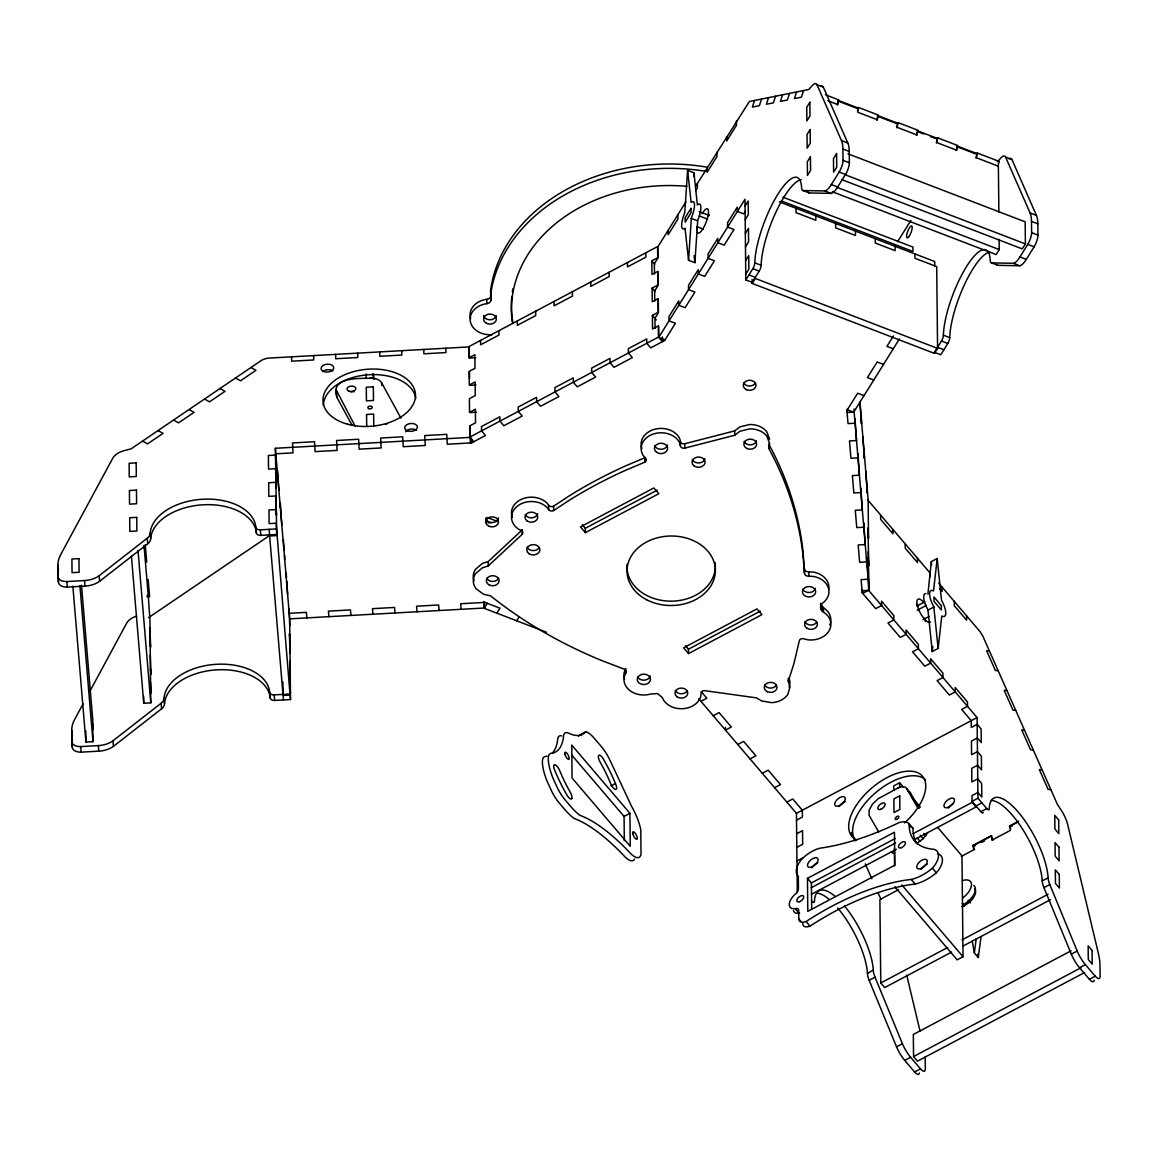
<?xml version="1.0" encoding="UTF-8"?>
<svg xmlns="http://www.w3.org/2000/svg" width="1158" height="1158" viewBox="0 0 1158 1158"><rect width="100%" height="100%" fill="white"/><g stroke="black" fill="none" stroke-linecap="round" stroke-linejoin="round"><path stroke-width="1.5" d="M475.692 357.735L469.352 358.083L469.236 346.908L267.368 358.184L262.403 359.747L131.115 448.841L124.065 450.679A18.065 11.131 -4.8 0 0 112.833 458.09L60.737 554.566A51.459 31.7 -4.8 0 0 57.9 565.263L58.436 582.141A8.83 5.443 -4.8 0 0 67.309 587.092L84.997 586.107A19.874 12.246 -4.8 0 0 99.617 581.302L147.746 543.753A12.362 7.614 -4.8 0 0 150.67 538.832L150.222 532.709A53.036 32.67 -4.8 0 1 202.693 499.243A53.036 32.67 -4.8 0 1 255.817 526.803L256.381 532.897A4.415 2.721 -4.8 0 0 260.811 535.387L276.675 534.489L275.372 448.276L470.177 437.391L470.061 426.216M150.67 538.832L150.685 538.253A53.036 32.67 -4.8 0 1 203.171 504.787A53.036 32.67 -4.8 0 1 256.28 532.362L256.381 532.897M83.115 703.803L74.575 719.61A51.459 31.7 -4.8 0 0 71.738 730.307L72.274 747.185A8.83 5.443 -4.8 0 0 81.147 752.15L98.821 751.151A19.874 12.246 -4.8 0 0 113.441 746.345L161.57 708.797A12.362 7.614 -4.8 0 0 164.508 703.876L164.06 697.753A53.036 32.67 -4.8 0 1 216.532 664.287A53.036 32.67 -4.8 0 1 269.655 691.862L270.205 697.956A4.415 2.721 -4.8 0 0 274.649 700.431L290.513 699.548L289.674 618.864L275.372 448.276M164.508 703.876L164.523 703.297A53.036 32.67 -4.8 0 1 216.995 669.831A53.036 32.67 -4.8 0 1 270.118 697.406L270.205 697.956M801.162 179.678A53.036 14.707 -69 0 0 776.193 211.567A53.036 14.707 -69 0 0 761.153 264.646L761.124 265.254A4.415 1.23 -69 0 1 759.199 271.102L752.164 282.364L745.824 279.932L752.859 268.67A4.415 1.23 -69 0 0 754.784 262.823L754.813 262.2A53.036 14.707 -69 0 1 777.886 194.24A53.036 14.707 -69 0 1 801.582 187.321L801.597 187.871A12.362 3.431 -69 0 0 802.972 190.52L809.312 192.952L831.155 193.386A19.874 5.515 -69 0 0 837.683 186.988L845.514 174.453A8.83 2.446 -69 0 0 849.364 162.742L849.234 151.452A51.459 14.272 -69 0 0 847.815 143.013L823.324 87.139L816.983 84.708A18.065 5.008 -69 0 0 811.903 85.938L808.762 89.499L749.385 101.513L695.611 186.322M943.9 349.73L937.56 347.299L941.468 341.045A4.415 1.23 -69 0 0 943.379 335.198L943.423 334.575A53.036 14.707 -69 0 1 960.691 276.95A53.036 14.707 -69 0 1 986.399 250.099M936.779 348.544L934.434 352.307L940.774 354.739L947.809 343.477A4.415 1.23 -69 0 0 949.719 337.629L949.763 337.007A53.036 14.707 -69 0 1 964.788 283.942A53.036 14.707 -69 0 1 989.772 252.039M697.362 204.937L693.946 172.745L687.606 170.313L684.769 212.652A14.576 4.039 -69 0 0 681.642 225.68A14.576 4.039 -69 0 0 685.029 228.155L688.547 260.261L694.887 262.692L697.724 220.353A14.576 4.039 -69 0 0 697.999 204.459M688.547 260.261L691.384 217.921A14.576 4.039 -69 0 0 694.51 204.894A14.576 4.039 -69 0 0 691.123 202.418L687.606 170.313M693.729 176.248L693.946 172.745M927.891 594.184L931.322 561.616L937.198 558.503L941.512 600.235A14.576 4.936 62.1 0 1 945.768 612.9A14.576 4.936 62.1 0 1 941.801 616.013L938.139 648.437L932.262 651.563L927.934 609.832A14.576 4.936 62.1 0 1 925.807 593.504M937.198 558.503L933.536 590.927A14.576 4.936 62.1 0 0 929.556 594.04A14.576 4.936 62.1 0 0 933.811 606.72L938.139 648.437M932.262 651.563L932.798 646.41M981.043 936.634L978.278 957.536L974.341 952.933L976.194 938.993M352.162 425.391L336.964 397.527C329.234 375.438 361.803 378.898 373.252 378.116L373.209 373.542M625.783 668.586A3.966 3.127 -0.6 0 1 625.566 668.977L625.61 673.334L624.249 676.721A19.889 15.647 -0.6 0 0 650.637 694.033L657.614 693.584L662.318 697.608A19.874 15.647 -0.6 0 0 681.903 708.725A19.874 15.647 -0.6 0 0 700.706 696.667L701.169 693.28A3.098 2.446 -0.6 0 1 704.976 690.704L756.623 697.898L761.472 700.894L771.271 702.66A19.44 15.3 -0.6 0 0 787.773 694.51L790.06 686.795L788.28 681.222L793.968 663.447L799.338 640.678A3.098 2.432 -0.6 0 1 803.84 638.883L807.922 639.809A19.874 15.647 -0.6 0 0 829.186 630.632A19.874 15.647 -0.6 0 0 823.526 612.133L823.468 607.776L820.588 603.752M754.567 100.471L752.382 107.086L759.387 105.668L761.573 99.052M768.565 97.634L766.393 104.249L773.399 102.83L775.57 96.215M782.576 94.797L780.405 101.426L787.397 100.008L789.582 93.378M796.574 91.974L794.402 98.589L801.408 97.171L803.58 90.556M837.22 104.871L838.855 99.906L825.451 94.753M857.586 110.821L858.671 107.506L878.473 115.105L876.852 120.07M896.654 127.669L898.29 122.705L918.106 130.318L916.47 135.283M936.286 142.883L937.908 137.918L957.724 145.517L956.088 150.482M975.905 158.081L977.54 153.117L999.325 161.483L997.704 166.448M625.566 668.977L624.205 672.364A19.889 15.647 -0.6 0 0 624.582 679.138M823.526 612.133C819.575 610.121 819.763 604.143 823.729 602.261A19.889 15.647 -0.6 0 0 813.365 576.452L808.863 576.163A3.981 3.127 -0.6 0 1 804.448 573.181L802.914 554.291A446.235 351.163 -0.6 0 0 768.767 448.421L769.679 443.586L766.755 436.03A19.44 15.3 -0.6 0 0 749.617 428.894L739.991 431.225L734.722 435.249L684.769 448.117A3.445 2.707 -0.6 0 1 680.397 445.96L680.079 443.905A19.874 15.647 -0.6 0 0 652.938 434.163A19.874 15.647 -0.6 0 0 644.065 456.672L645.542 458.206A3.503 2.765 -0.6 0 1 644.803 462.187L627.1 469.612A446.235 351.163 -0.6 0 0 569.171 500.328L553.654 510.533A3.474 2.736 -0.6 0 1 548.646 509.621L547.444 507.899A19.874 15.647 -0.6 0 0 517.684 505.887A19.874 15.647 -0.6 0 0 518.885 529.38L521.187 530.48A3.387 2.663 -0.6 0 1 522.084 534.403L488.213 565.972L482.452 567.782L475.576 573.586A19.44 15.3 -0.6 0 0 476.213 588.872L483.552 594.257L490.587 595.82A446.235 351.163 -0.6 0 0 602.03 660.682L623.786 668.991A3.966 3.127 -0.6 0 1 625.61 673.334M789.105 687.259L790.017 682.438L789.177 678.501M89.948 691.152L126.671 623.149A18.065 11.131 -4.8 0 1 136.63 616.085M685.854 201.955L657.758 246.944L657.874 258.118L654.357 263.749L654.473 273.968M695.654 190.694L697.434 187.842L697.377 183.485M546.359 632.167L484.145 608.297L487.272 603.304M745.057 206.066L748.184 201.058L748.329 214.679L745.202 219.687M745.622 210.828L743.711 213.883L737.371 211.451L737.328 207.094L727.571 222.712L727.615 227.084L733.955 229.516L724.184 245.149L717.844 242.702L717.801 238.345L708.045 253.978L708.088 258.335L714.428 260.767L704.672 276.4L698.332 273.968L698.288 269.611L688.518 285.244L688.576 289.601L694.916 292.033L685.145 307.666L678.805 305.234L678.762 300.863L669.006 316.496L669.049 320.853L675.389 323.285L664.649 340.481L650.709 347.878L646.772 343.275L646.729 338.918L628.374 348.645L628.418 353.002L632.34 357.619L613.986 367.347L610.063 362.743L610.005 358.387L591.651 368.114L591.695 372.471L595.632 377.088L577.263 386.815L573.34 382.212L573.297 377.855L554.943 387.583L554.986 391.94L558.909 396.557L540.554 406.284L536.632 401.681L536.574 397.324L518.219 407.051L518.263 411.423L522.2 416.026L503.831 425.753L499.909 421.15L499.865 416.793L481.511 426.52L481.554 430.892L485.477 435.495L471.523 442.892L447.292 444.238L446.771 434.337L424.74 435.567L425.247 445.483L403.216 446.713L402.709 436.798L380.664 438.028L381.17 447.943L359.139 449.174L358.633 439.258L336.587 440.489L337.094 450.404L315.063 451.634L314.556 441.719L292.511 442.949L293.032 452.865L275.836 453.82L275.908 460.623L275.445 455.08L268.395 455.47L268.54 469.106L275.59 468.701L276.197 487.88L275.734 482.336L268.67 482.727L268.815 496.348L275.865 495.957L276.473 515.136L276.009 509.592L268.96 509.983L269.105 523.604L276.154 523.213L290.065 695.075L283.015 695.466L282.87 681.845M496.825 613.161L499.952 608.167L484.898 602.392L460.652 603.738L461.116 609.296M745.347 233.308L748.459 228.314L748.604 241.935L745.491 246.944M516.642 620.775L518.987 617.011M745.622 260.564L748.748 255.571L748.893 269.192L745.766 274.2M752.179 283.435L755.305 278.441L937.575 348.384L934.448 353.378L752.179 283.435L752.135 279.498M802.972 190.52L824.814 190.954A19.874 5.515 -69 0 0 831.343 184.556L839.174 172.021A8.83 2.446 -69 0 0 843.024 160.311L842.894 149.02A51.459 14.272 -69 0 0 841.475 140.581L816.983 84.708M897.566 241.747L910.883 220.44M893.44 335.921L886.941 346.343L893.281 348.775M899.491 338.831L853.649 412.234L847.309 409.802M999.151 239.373L999.253 249.592L996.126 254.601L832.428 191.779M847.96 153.826L1025.163 221.829L1025.395 243.904L1022.268 248.898L841.692 179.606M987.586 251.083A53.036 14.707 -69 0 1 990.191 259.682L990.206 260.246A12.362 3.431 -69 0 0 991.566 262.88L1013.409 263.329A19.874 5.515 -69 0 0 1019.952 256.917L1027.783 244.381A8.83 2.446 -69 0 0 1031.633 232.686L1031.488 221.395A51.459 14.272 -69 0 0 1030.07 212.942L1005.593 157.083A18.065 5.008 -69 0 0 1000.512 158.313L997.371 161.874M991.566 262.88L997.906 265.312L1019.749 265.761A19.874 5.515 -69 0 0 1026.292 259.349L1034.123 246.813A8.83 2.446 -69 0 0 1037.973 235.117L1037.829 223.827A51.459 14.272 -69 0 0 1036.41 215.374L1011.933 159.514L1005.593 157.083M913.821 839.999L916.76 843.458L923.158 838.725L927.761 832.718M798.803 918.945A10.552 5.443 -40.5 0 0 806.069 921.536A196.02 101.093 -40.5 0 1 905.643 880.152L911.23 879.429A33.278 17.167 -40.5 0 0 932.407 868.196L933.189 867.299A19.874 10.248 -40.5 0 0 933.594 849.234A77.861 40.154 -40.5 0 1 909.073 823.714A19.411 10.002 -40.5 0 0 898.898 822.658A235.725 121.576 -40.5 0 1 829.07 846.701L823.454 847.67A24.477 12.622 -40.5 0 0 801.741 859.193L801.481 859.511A19.874 10.248 -40.5 0 0 798.354 876.128L798.441 888.881A6.137 3.17 -40.5 0 1 795.01 894.294L792.897 896.509A13.245 6.832 -40.5 0 0 794.301 908.769L795.184 908.625A6.108 3.156 -40.5 0 1 798.687 910.347L798.803 918.945L800.771 921.247M802.74 923.548A10.552 5.443 -40.5 0 0 809.992 926.139A196.02 101.093 -40.5 0 1 909.566 884.77L915.153 884.046A33.278 17.167 -40.5 0 0 936.344 872.814L937.126 871.902A19.874 10.248 -40.5 0 0 937.531 853.837M641.908 448.58A19.874 15.647 -0.6 0 1 655.327 429.082A19.874 15.647 -0.6 0 1 680.036 439.548L680.354 441.589A3.445 2.707 -0.6 0 0 684.725 443.76L734.679 430.892L739.933 426.868L749.573 424.523A19.44 15.3 -0.6 0 1 766.712 431.673L769.636 439.229M474.071 580.882A19.44 15.3 -0.6 0 1 475.533 569.229L482.408 563.425L488.169 561.601L522.041 530.046A3.387 2.663 -0.6 0 0 522.316 529.727M57.972 576.597A8.83 5.443 -4.8 0 0 66.846 581.548L84.52 580.563A19.874 12.246 -4.8 0 0 99.154 575.743L147.283 538.195A12.362 7.614 -4.8 0 0 150.207 533.288M71.81 741.641A8.83 5.443 -4.8 0 0 80.684 746.592L98.358 745.607A19.874 12.246 -4.8 0 0 112.977 740.802L161.107 703.253A12.362 7.614 -4.8 0 0 164.045 698.332M147.023 596.862L148.267 596.023L144.055 545.751M148.499 617.677L269.8 535.372M512.227 517.206A19.874 15.647 -0.6 0 1 522.605 498.794A19.874 15.647 -0.6 0 1 547.401 503.542L548.602 505.264A3.474 2.736 -0.6 0 0 553.611 506.176L569.114 495.957A446.235 351.163 -0.6 0 1 627.057 465.241L644.76 457.83A3.503 2.765 -0.6 0 0 645.455 457.323M662.405 336.862L662.463 341.653L658.526 337.036L658.41 325.861L652.533 328.988L652.388 315.352L658.265 312.24L658.12 298.619L652.244 301.731L652.113 288.096L657.976 284.984L657.845 271.363L651.968 274.475L651.824 260.854L657.701 257.727L657.585 246.553L468.845 346.633L468.961 357.808L474.838 354.695L474.983 368.316L469.106 371.443L469.251 385.064L475.127 381.952L475.272 395.573L469.395 398.685L469.54 412.32L475.417 409.208L475.547 422.829L469.685 425.941L469.801 437.116L473.723 441.719M469.801 437.116L658.526 337.036M585.369 532.637L580.462 526.876L653.894 487.938L658.815 493.699L585.369 532.637L585.326 528.28L657.165 490.181M688.503 653.59L683.596 647.829L757.028 608.891L761.935 614.637L688.503 653.59L688.46 649.218L760.299 611.135M578.595 736.155A84.737 28.704 62.1 0 0 579.825 734.896L585.687 731.784A23.203 7.86 62.1 0 1 594.228 738.254L601.349 746.592A23.348 7.918 62.1 0 1 609.948 760.227L631.573 806.301A32.337 10.958 62.1 0 1 640.779 829.91L641.025 853.924A23.03 7.802 62.1 0 1 631.182 854.083A188.378 63.82 62.1 0 0 579.926 815.333A47.883 16.226 62.1 0 1 570.474 806.171L565.205 799.99A22.074 7.469 62.1 0 1 556.709 786.325L553.032 778.234A34.943 11.841 62.1 0 1 548.27 758.722A22.393 7.585 62.1 0 1 551.541 753.308L552.844 753.091A97.634 33.075 62.1 0 0 563.28 738.312L563.584 735.808A20.135 6.818 62.1 0 1 568.173 732.956L569.939 733.781A84.737 28.704 62.1 0 0 585.687 731.784M868.457 579.087L868.572 590.262L862.696 593.374L862.667 590.189M700.937 701.314L706.814 698.202L701.183 691.601M917.122 605.895L924.779 601.842M713.212 715.716L719.089 712.604L731.364 726.992L725.487 730.105L725.458 727.21M917.179 610.252L926.357 605.388M928.065 610.049L933.927 606.937M923.013 619.704L929.136 616.461M611.019 785.862L615.419 783.532A69.914 23.681 62.1 0 0 611.033 773.616A46.624 15.792 62.1 0 0 609.094 769.665A69.914 23.681 62.1 0 0 603.868 759.923A6.398 2.171 62.1 0 0 598.947 755.204L598.57 755.523A6.398 2.171 62.1 0 0 600.814 763.267A62.735 21.249 62.1 0 1 605.33 771.836L607.009 775.31A62.735 21.249 62.1 0 1 610.092 782.258L610.179 782.504A6.398 2.171 62.1 0 0 615.506 789.495A6.398 2.171 62.1 0 0 615.419 783.532M737.762 744.507L743.639 741.395L755.913 755.798L750.037 758.91M624.307 840.722L624.061 816.419L629.923 813.307L571.734 745.057L572.081 778.031L630.27 846.281L629.923 813.307M762.326 773.312L768.188 770.186L780.478 784.588L774.601 787.701M786.875 802.103L792.752 798.991L802.32 810.224L802.393 817.027L796.516 820.139M797.283 892.572L796.443 813.336L977.091 717.54L868.572 590.262M796.661 833.76L802.537 830.648L802.682 844.269L796.805 847.395M903.081 786.818L899.607 782.765L893.73 785.877L893.773 790.219M796.95 861.016L802.827 857.904M807.459 878.343L894.468 832.211L894.816 865.185L807.792 911.332L807.459 878.343L811.382 882.961L811.657 908.987M811.382 882.961L895.235 838.493M977.091 717.54L977.945 798.209L972.069 801.336L980.913 811.7A4.415 1.491 62.1 0 0 983.258 812.453M811.15 887.752L895.597 842.966M913.126 833.673L972.083 802.407L972.011 795.589L977.888 792.477L981.81 797.095L981.666 783.459L977.743 778.856L971.866 781.968L971.721 768.347L977.598 765.221L981.521 769.838L981.376 756.203L977.453 751.6L971.576 754.712L971.432 741.091L977.309 737.979L981.246 742.582L981.101 728.961L977.164 724.343L971.287 727.456L971.215 720.652L961.647 709.434L967.523 706.308L967.48 701.951L955.191 687.548L955.249 691.919L949.372 695.032L937.097 680.629L942.959 677.517L942.916 673.16L930.641 658.757L930.685 663.114L924.808 666.226L912.533 651.838L918.41 648.726L918.366 644.355L906.092 629.966L906.135 634.323L900.258 637.436L887.983 623.033L893.86 619.921L893.817 615.564L881.542 601.161L881.585 605.518L875.709 608.645L862.203 592.795L861.103 579.622L868.153 579.232L868.109 574.875L866.647 557.534L866.691 561.891L859.641 562.296L858.194 544.955L865.243 544.564L863.752 522.866L863.796 527.223L856.746 527.614L855.284 510.287L862.334 509.882L860.843 488.184L860.886 492.555L853.837 492.946L852.375 475.605L859.439 475.214L857.933 453.516L857.977 457.873L850.927 458.264L849.48 440.937L856.529 440.532L855.024 418.849L855.067 423.206L848.018 423.596L846.918 410.424L857.658 393.228L863.998 395.66M975.991 805.939L981.868 802.827M811.888 894.048L896.335 849.263M913.865 839.97L976.006 807.01L972.083 802.407M980.913 811.7L986.775 808.588A4.415 1.491 62.1 0 0 989.207 808.733L989.25 808.241A53.036 17.963 62.1 0 1 1018.345 812.221A53.036 17.963 62.1 0 1 1048.077 877.243L1048.091 877.822A12.362 4.183 62.1 0 0 1049.799 884.524L1077.186 951.051A19.874 6.731 62.1 0 0 1085.393 964.628L1095.251 976.165A8.83 2.996 62.1 0 0 1100.1 976.484L1099.955 965.135A51.459 17.428 62.1 0 0 1098.204 952.672L1067.662 824.482A18.065 6.123 62.1 0 0 1061.293 810.31L1057.341 804.26L982.867 636.205L980.073 631.675L938.675 583.111M974.645 849.798L972.749 845.514L991.103 835.786L992.999 840.071M1010.731 828.911L1009.472 826.045L1018.649 821.181M991.841 835.83L973.473 845.557L973.531 849.929L961.285 856.413M1017.853 822.035L1010.196 826.088L1010.239 830.46L991.885 840.187L991.856 837.277M981.608 842.445L984.676 840.824M898.536 889.691L879.892 899.578L880.775 982.968L884.698 987.571L951.615 952.093M919.423 1072.93A8.83 2.996 62.1 0 1 914.603 1071.961L904.745 1060.41A19.874 6.731 62.1 0 1 896.538 1046.832L869.166 980.319A12.362 4.183 62.1 0 1 867.443 973.617L873.306 969.912A53.036 17.963 62.1 0 0 844.558 906.077M1094.194 980.261A8.83 2.996 62.1 0 1 1089.374 979.292L1079.531 967.741A19.874 6.731 62.1 0 1 1071.309 954.163L1043.937 887.636A12.362 4.183 62.1 0 1 1042.214 880.934L1048.091 877.822M869.166 980.319L875.028 977.193A12.362 4.183 62.1 0 1 873.32 970.491M1043.937 887.636L1049.799 884.524M880.775 982.968L947.693 947.476M962.037 939.876L1048.077 894.251M962.776 946.173L1050.407 899.708M937.719 827.463L961.98 855.907L963.036 956.74L957.159 959.852L894.787 886.71M1071.063 950.819L913.329 1034.47L913.561 1056.545L917.483 1061.148L1084.785 972.445M896.538 1046.832L902.415 1043.72L875.028 977.193M1071.309 954.163L1077.186 951.051M904.745 1060.41L910.622 1057.297L920.48 1068.848A8.83 2.996 62.1 0 0 925.329 1069.152L925.184 1057.804A51.459 17.428 62.1 0 0 925.17 1056.892M1079.531 967.741L1085.393 964.628M913.561 1056.545L1080.863 967.827M914.603 1071.961L920.48 1068.848M1089.374 979.292L1095.251 976.165M858.671 107.506L856.153 108.012L839.637 101.687M898.29 122.705L895.771 123.226L879.255 116.886M937.908 137.918L935.389 138.424L930.439 136.528M977.54 153.117L975.022 153.623L958.506 147.298M546.967 756.203L545.679 756.42A22.393 7.585 62.1 0 0 542.393 761.834A34.943 11.841 62.1 0 0 547.155 781.346L550.832 789.438A22.074 7.469 62.1 0 0 559.328 803.102L564.597 809.283A47.883 16.226 62.1 0 0 574.05 818.445A188.378 63.82 62.1 0 1 625.306 857.195A23.03 7.802 62.1 0 0 634.555 859.091M799.599 913.112A6.108 3.156 -40.5 0 0 799.107 913.228L798.238 913.373A13.245 6.832 -40.5 0 1 793.447 910.709M707.408 167.23A178.868 140.755 -0.6 0 0 490.514 290.861L490.92 295.681A4.835 3.807 -0.6 0 1 486.852 299.3L486.707 299.314A19.874 15.647 -0.6 0 0 470.684 318.696M490.92 295.681L490.978 300.052A4.835 3.807 -0.6 0 1 486.896 303.657L486.751 303.671A19.874 15.647 -0.6 0 0 470.148 320.216A19.874 15.647 -0.6 0 0 489.4 334.734A5.008 3.937 -0.6 0 1 491.542 335.169M469.641 385.339L475.981 384.977M469.916 412.595L476.271 412.234M854.112 408.904L854.141 412.103L847.091 412.494L847.063 409.31M255.918 527.353A4.415 2.721 -4.8 0 0 260.347 529.828L276.212 528.945M487.938 522.866L491.122 522.692M276.69 535.575L269.64 535.966L283.464 699.939M289.211 613.32L306.392 612.365L306.856 617.909M289.674 618.864L484.478 607.993L484.406 601.595M862.03 590.725L869.079 590.334L868.167 551.83M269.742 692.397A4.415 2.721 -4.8 0 0 274.185 694.887L283.001 694.395M284.767 694.293L290.05 693.989L290.513 699.548M131.419 556.289L143.737 703.253L150.786 702.848L149.918 619.458L148.267 596.023M72.853 586.151L85.924 742.061L92.973 741.67L92.741 719.596L81.48 585.181M989.366 650.868L986.616 650.695L995.402 670.511L998.153 670.685M1006.939 690.501L1004.189 690.327L1012.975 710.144L1015.711 710.317M1024.497 730.133L1021.747 729.96L1030.533 749.776L1033.283 749.95M1042.055 769.766L1039.319 769.592L1048.091 789.409L1050.842 789.582M1009.472 826.045L1012.208 826.233M972.749 845.514L975.499 845.702M768.767 448.421L768.724 444.064A446.235 351.163 -0.6 0 1 802.87 549.92L804.405 568.824A3.981 3.127 -0.6 0 0 808.82 571.791L813.307 572.095A19.889 15.647 -0.6 0 1 828.723 589.35M917.107 130.666L936.923 138.28L936.967 142.637L956.783 150.236L956.725 145.879L976.541 153.478L976.585 157.835L998.384 166.202L998.862 212.117M918.887 132.084L923.838 133.995M827.854 100.76L837.914 104.625L837.856 100.268L857.673 107.868L857.716 112.225L877.532 119.824L877.489 115.467L897.291 123.066L897.349 127.423L917.15 135.037L917.122 132.128M841.475 140.581L847.815 143.013M1030.07 212.942L1036.41 215.374M842.894 149.02L849.234 151.452M1031.488 221.395L1037.829 223.827M843.024 160.311L849.364 162.742M1031.633 232.686L1037.973 235.117M839.174 172.021L845.514 174.453M1027.783 244.381L1034.123 246.813M844.819 174.612L1025.395 243.904M831.343 184.556L837.683 186.988M1019.952 256.917L1026.292 259.349M837.248 187.422L999.253 249.592M824.814 190.954L831.155 193.386M1013.409 263.329L1019.749 265.761M782.953 197.207L912.924 247.074L912.967 251.445L781.303 200.913M779.493 201.941L934.68 261.505L934.738 265.862M699.244 211.581L709.145 215.388M699.287 215.953L707.538 219.108M691.196 218.37L697.536 220.802M696.725 226.592L703.326 229.125M754.784 262.823L761.124 265.254M943.379 335.198L949.719 337.629M752.859 268.67L759.199 271.102M941.468 341.045L947.809 343.477M748.951 274.924L755.291 277.355M883.511 364.408L877.171 361.976L867.414 377.595L873.754 380.027M665.039 339.859L658.699 337.427L744.985 199.263L745.824 279.932M487.344 517.554L497.375 521.404M250.939 367.52L255.961 370.328L240.473 380.823L235.465 378.029M219.977 388.538L224.999 391.332L209.511 401.84L204.503 399.032M189.015 409.541L194.037 412.349L178.549 422.858L173.541 420.05M158.053 430.559L163.075 433.367L147.587 443.861L142.564 441.068M147.095 595.371L149.599 596.775L148.152 579.434M867.617 499.778L929.744 572.631L929.787 577.002M939.833 588.771L942.062 591.391L942.019 587.034M651.824 260.854L654.762 264.299M652.113 288.096L655.052 291.555M652.388 315.352L656.325 319.955M977.945 798.209L986.775 808.588M897.001 788.439A12.116 6.253 -40.5 0 1 906.627 788.511L910.55 793.129L919.264 808.27M912.316 797.659L920.393 807.14M923.809 833.47L925.763 835.786M920.205 835.265L923.158 838.725M909.073 823.714L912.996 828.317A77.861 40.154 -40.5 0 0 917.353 843.979M917.136 837.885L920.089 841.345M968.131 900.258L970.433 902.95M932.407 868.196L936.344 872.814M962.255 903.37L964.556 906.063M911.23 879.429L915.153 884.046M901.821 884.958L963.036 956.74M582.387 524.82L585.326 528.28M685.507 645.773L688.46 649.218M698.766 698.766L796.443 813.336M795.184 908.625L799.107 913.228M806.069 921.536L809.992 926.139M571.676 755.002L624.061 816.419M906.627 788.511L917.947 808.212M878.676 831.936L869.05 815.203L869.093 810.224L872.452 804.173L878.227 798.687L899.65 787.107L899.607 782.765M370.068 378.203A12.116 7.469 -4.8 0 1 381.604 382.733L400.957 418.183M335.994 389.537L355.072 426.028M851.376 832.544L855.024 840.809M865.272 863.926L871.858 878.792M878.14 892.977L880.905 899.187M906.7 975.108L920.089 1031.3M977.67 954.134L978.278 957.536M972.213 941.034L974.341 952.933M694.134 255.542L694.887 262.692M931.322 561.616L931.669 565.075M490.978 300.052L490.558 295.232A178.868 140.755 -0.6 0 1 705.743 171.297M868.066 532.723L868.529 538.282L868.138 499.851L859.931 402.072L861.436 423.77L861.393 419.399M868.355 559.98L868.818 565.538L867.921 527.99M854.141 412.103L869.079 590.334M470.177 437.391L470.64 442.935L470.582 436.552M484.015 602.435L484.478 607.993M439.085 610.527L438.621 604.968L416.576 606.213L417.039 611.757M381.604 382.733L381.851 385.498M395.008 612.987L394.545 607.443L372.5 608.674L372.977 614.218M373.469 374.092L373.933 379.491M336.5 391.983L336.964 397.527M350.932 615.448L350.469 609.904L328.438 611.135L328.901 616.678M277.529 470.249L278.89 490.225M283.348 539.599L284.217 550.021M286.547 577.755L286.113 572.544L286.156 576.916M286.837 581.215L287.604 594.257M289.746 625.667L289.153 608.963M289.876 639.303L289.413 633.759L290.021 652.924M290.166 666.559L289.703 661.001L290.311 680.18M290.455 693.801L289.992 688.257L290.065 695.075M269.163 529.336L269.626 534.895M260.347 529.828L260.811 535.387M274.185 694.887L274.649 700.431M147.283 538.195L147.746 543.753M161.107 703.253L161.57 708.797M145.242 544.767L146.704 562.108M150.004 627.911L150.612 647.076L150.149 641.532M150.279 655.167L150.887 674.332L150.424 668.788M150.569 682.409L151.09 693.077M138.019 550.528L150.786 702.848M99.154 575.743L99.617 581.302M112.977 740.802L113.441 746.345M84.52 580.563L84.997 586.107M98.358 745.607L98.821 751.151M92.785 723.678L93.248 729.236M79.916 585.76L92.973 741.67M66.846 581.548L67.309 587.092M80.684 746.592L81.147 752.15M57.9 565.263L58.436 582.141M71.738 730.307L72.274 747.185M1042.214 880.934L1042.2 880.355A53.036 17.963 62.1 0 0 1022.63 829.215A53.036 17.963 62.1 0 0 991.393 800.467M867.443 973.617L867.429 973.024A53.036 17.963 62.1 0 0 837.697 908.017M966.568 615.824L966.612 620.196L954.337 605.793L954.293 601.436M937.575 348.384L936.706 266.615L914.921 258.248L914.878 253.892M917.469 558.243L917.512 562.6L905.238 548.197L905.194 543.84M895.062 246.292L895.105 250.664L875.303 243.05L875.245 238.693M892.905 529.438L892.963 533.795L880.673 519.406L880.63 515.035M894.396 848.553L894.569 865.895M867.197 488.748L867.255 493.105L865.75 471.422M864.302 454.081L864.346 458.438L862.84 436.74M862.174 589.9L862.203 592.795M855.444 231.093L855.487 235.465L835.671 227.851L835.627 223.48M822.6 607.125L822.643 611.496M821.862 606.387L821.905 610.744M821.268 605.562L821.312 609.919M820.834 604.679L820.892 609.036M820.646 603.318L820.631 608.109M815.811 215.88L815.869 220.252L796.053 212.638L796.009 208.281M808.82 571.791L808.863 576.163M804.405 568.824L804.448 573.181M788.251 678.313L788.28 681.222M736.43 120.968L736.474 125.325L726.703 140.958L726.659 136.601M734.679 430.892L734.722 435.249M716.903 152.234L716.947 156.591L707.191 172.224L707.147 167.852M684.725 443.76L684.769 448.117M680.354 441.589L680.397 445.96M677.864 214.751L677.908 219.108L668.152 234.741L668.108 230.37M658.019 271.739L658.164 285.375L654.646 290.991L654.748 301.225M658.294 298.996L658.439 312.631L654.936 318.247L655.037 328.467M658.584 326.252L658.685 335.834M645.831 252.791L645.875 257.148L627.52 266.89L627.462 262.519M644.76 457.83L644.803 462.187M609.108 272.26L609.151 276.617L590.797 286.359L590.754 281.987M572.399 291.729L572.443 296.086L554.074 305.828L554.031 301.471M553.611 506.176L553.654 510.533M548.602 505.264L548.646 509.621M535.676 311.198L535.72 315.555L517.365 325.297L517.322 320.94M522.041 530.046L522.084 534.403M498.953 330.667L499.011 335.024L480.642 344.766L480.599 340.409M486.852 299.3L486.896 303.657M488.169 561.601L488.213 565.972M486.374 517.612L486.418 522.388M484.073 601.914L484.145 608.297M471.48 438.535L471.523 442.892M469.497 371.704L469.569 378.521M445.873 348.211L445.917 352.568L423.886 353.812L423.842 349.441M401.797 350.671L401.84 355.043L379.81 356.273L379.766 351.902M373.759 426.014L373.629 414.086L366.579 414.477L366.695 426.405M366.16 373.933L366.203 378.507M357.721 353.147L357.779 357.504L335.733 358.734L335.69 354.377M313.644 355.607L313.702 359.964L291.657 361.195L291.613 356.838M284.651 555.203L284.694 559.575M281.799 524.907L280.294 503.194L280.337 507.566M143.925 545.476L143.954 548.371M143.664 696.436L143.737 703.253M85.808 730.886L85.924 742.061M552.323 753.076A97.634 33.075 62.1 0 0 557.403 741.438L557.707 738.934A20.135 6.818 62.1 0 1 561.688 735.866M579.825 734.896A23.203 7.86 62.1 0 1 581.041 735.272M910.477 826.812A19.411 10.002 -40.5 0 1 912.996 828.317M921.305 869.166A6.398 3.3 -40.5 0 1 927.269 864.158M811.946 867.892A6.398 3.3 -40.5 0 1 817.765 862.71M962.428 880.616A14.576 7.513 -40.5 0 1 971.504 884.553A14.576 7.513 -40.5 0 1 962.616 898M973.762 885.523A14.576 7.513 -40.5 0 1 963.413 904.572M907.684 791.392A12.116 6.253 -40.5 0 1 910.55 793.129M894.208 853.489A12.043 6.21 -40.5 0 1 891.356 851.752M385.498 424.407A4.415 2.721 -4.8 0 1 387.467 423.582M350.57 391.809A4.415 2.721 -4.8 0 1 353.928 391.824M823.468 607.776A19.874 15.647 -0.6 0 1 829.779 625.002M715.224 568.578A44.178 34.754 -0.6 0 1 668.166 601.089A44.178 34.754 -0.6 0 1 627.086 564.221M715.065 562.513A44.178 34.754 -0.6 0 1 715.311 567.073M816.723 622.193A6.398 5.037 -0.6 0 1 810.557 625.016A6.398 5.037 -0.6 0 1 804.911 621.643M815.478 588.365A6.586 5.182 -0.6 0 1 804.68 591.304L803.536 590.291A6.586 5.182 -0.6 0 1 802.784 589.075M704.947 458.771A6.543 5.153 -0.6 0 1 698.954 462.939A6.543 5.153 -0.6 0 1 692.325 459.48M667.471 445.048A6.63 5.211 -0.6 0 1 661.406 449.261A6.63 5.211 -0.6 0 1 654.704 445.772M537.616 513.761A6.398 5.037 -0.6 0 1 531.754 517.829A6.398 5.037 -0.6 0 1 525.269 514.456M539.208 547.676A6.586 5.182 -0.6 0 1 532.868 550.586A6.586 5.182 -0.6 0 1 527.064 547.112M687.085 690.935A6.398 5.037 -0.6 0 1 680.918 693.758A6.398 5.037 -0.6 0 1 675.273 690.385M650.246 675.982A6.586 5.182 -0.6 0 1 644.224 680.166A6.586 5.182 -0.6 0 1 637.551 676.692M776.482 684.971A6.398 5.037 -0.6 0 1 770.519 688.055A6.398 5.037 -0.6 0 1 764.642 684.914M498.591 578.276A6.398 5.037 -0.6 0 1 492.671 581.417A6.398 5.037 -0.6 0 1 486.751 578.32M756.492 440.764A6.398 5.037 -0.6 0 1 750.514 444.846A6.398 5.037 -0.6 0 1 744.073 441.299M72.201 735.866A51.459 31.7 -4.8 0 1 72.361 733.173M702.095 213.81A13.027 3.619 -69 0 1 708.493 212.232A13.027 3.619 -69 0 1 701.516 230.833A13.027 3.619 -69 0 1 697.391 226.36M820.892 86.213A18.065 5.008 -69 0 1 823.324 87.139M809.312 192.952A12.362 3.431 -69 0 1 808.125 191.736M708.71 215.764A13.027 3.619 -69 0 1 709.275 214.867M930.511 621.962A13.027 4.415 62.1 0 1 921.826 615.564A13.027 4.415 62.1 0 1 916.919 600.988A13.027 4.415 62.1 0 1 923.997 602.638M916.702 604.244A13.027 4.415 62.1 0 1 918.468 606.184M924.721 618.039A13.027 4.415 62.1 0 1 925.401 621.455M856.833 839.97A46.378 23.913 -40.5 0 1 865.489 793.925A46.378 23.913 -40.5 0 1 920.407 774.268A46.378 23.913 -40.5 0 1 904.572 822.889M855.169 840.158A46.378 23.913 -40.5 0 1 875.462 792.839A46.378 23.913 -40.5 0 1 925.546 779.899M839.318 806.504A6.398 3.3 -40.5 0 1 845.282 801.481M948.532 808.038A6.398 3.3 -40.5 0 1 953.121 803.609M974.544 888.678A13.027 6.716 -40.5 0 1 973.053 898.217A13.027 6.716 -40.5 0 1 961.733 906.671M1009.009 158.834A18.065 5.008 -69 0 1 1011.933 159.514M997.906 265.312A12.362 3.431 -69 0 1 996.937 264.632M323.4 405.387A46.378 28.574 -4.8 0 1 367.94 374.787A46.378 28.574 -4.8 0 1 415.794 398.439M322.749 371.544A6.398 3.952 -4.8 0 1 332.896 370.965M405.575 431.789A6.398 3.952 -4.8 0 1 416.533 430.269M58.363 570.807A51.459 31.7 -4.8 0 1 58.436 569.027M812.004 901.257A4.415 1.491 62.1 0 0 814.436 901.416L814.479 900.924A53.036 17.963 62.1 0 1 834.86 896.133M910.622 1057.297A19.874 6.731 62.1 0 1 902.415 1043.72M816.622 893.136A53.036 17.963 62.1 0 1 828.983 899.245M512.198 321.91A157.025 123.573 -0.6 0 1 686.853 186.322M513.095 323.56A157.025 123.573 -0.6 0 1 511.807 296.347M512.343 291.816A157.025 123.573 -0.6 0 1 512.806 288.805M496.232 315.613A6.398 5.037 -0.6 0 1 489.877 319.782A6.398 5.037 -0.6 0 1 483.61 315.584M498.432 517.973A6.398 5.037 -0.6 0 1 492.367 522.533A6.398 5.037 -0.6 0 1 485.781 518.509M755.508 382.849A6.398 5.037 -0.6 0 1 749.588 385.99A6.398 5.037 -0.6 0 1 743.668 382.893M571.791 798.542L571.401 798.977A6.398 2.171 62.1 0 1 566.465 794.258A69.914 23.681 62.1 0 1 561.239 784.531A46.624 15.792 62.1 0 1 559.3 780.579A69.914 23.681 62.1 0 1 554.914 770.663A6.398 2.171 62.1 0 1 554.841 764.7A6.398 2.171 62.1 0 1 560.154 771.691L560.24 771.923A62.735 21.249 62.1 0 0 563.324 778.885L565.003 782.359A62.735 21.249 62.1 0 0 569.533 790.928A6.398 2.171 62.1 0 1 571.791 798.542M690.979 208.411L685.131 217.791L685.174 222.162L691.022 212.782L690.979 208.411M809.862 102.28L806.735 107.274L806.88 120.91L810.007 115.901L809.862 102.28M810.151 129.537L807.025 134.531L807.169 148.166L810.296 143.158L810.151 129.537M810.441 156.779L807.314 161.787L807.459 175.408L810.586 170.414L810.441 156.779M836.597 153.536L833.485 158.545L833.615 172.166L836.742 167.172L836.597 153.536M805.403 587.453L804.101 588.351A6.586 5.182 -0.6 0 0 803.58 594.647L804.723 595.661A6.586 5.182 -0.6 0 0 813.611 595.473A6.586 5.182 -0.6 0 0 814.19 588.481A6.586 5.182 -0.6 0 0 805.403 587.453M899.752 795.835L893.875 798.948L894.019 812.569L899.882 809.456L899.752 795.835M641.72 674.463L640.171 675.071A6.586 5.182 -0.6 0 0 638.058 681.874A6.586 5.182 -0.6 0 0 646.482 684.089A6.586 5.182 -0.6 0 0 650.072 677.662L649.305 676.46A6.586 5.182 -0.6 0 0 641.72 674.463M373.339 386.83L366.29 387.235L366.435 400.856L373.484 400.465L373.339 386.83M136.166 462.867L129.117 463.258L129.262 476.879L136.311 476.488L136.166 462.867M136.456 490.109L129.407 490.514L129.537 504.135L136.601 503.744L136.456 490.109M136.745 517.365L129.682 517.756L129.826 531.392L136.876 531.001L136.745 517.365M78.961 558.634L71.912 559.024L72.042 572.66L79.106 572.269L78.961 558.634M941.324 605.62L933.956 596.978L933.999 601.335L941.367 609.976L941.324 605.62M1058.687 819.951L1054.764 815.348L1054.895 828.969L1058.832 833.586L1058.687 819.951M1058.977 847.207L1055.039 842.604L1055.184 856.225L1059.121 860.828L1058.977 847.207M1059.252 874.464L1055.329 869.846L1055.474 883.482L1059.396 888.085L1059.252 874.464M1092.066 950.486L1088.144 945.883L1088.274 959.504L1092.211 964.122L1092.066 950.486M565.003 754.538A4.024 1.361 62.1 0 0 568.867 759.344A4.024 1.361 62.1 0 0 567.116 753.482A4.024 1.361 62.1 0 0 565.003 754.538M632.789 833.702A4.198 1.419 62.1 0 0 636.741 839.318A4.198 1.419 62.1 0 0 635.51 833.644A4.198 1.419 62.1 0 0 632.789 833.702M920.668 868.645A6.398 3.3 -40.5 0 0 927.138 860.351A6.398 3.3 -40.5 0 0 918.207 863.303A6.398 3.3 -40.5 0 0 920.668 868.645M811.744 867.009A6.398 3.3 -40.5 0 0 817.837 858.643A6.398 3.3 -40.5 0 0 808.791 862.03A6.398 3.3 -40.5 0 0 811.744 867.009M901.112 847.772A4.198 2.157 -40.5 0 0 905.353 842.344A4.198 2.157 -40.5 0 0 899.505 844.283A4.198 2.157 -40.5 0 0 901.112 847.772M799.411 901.706A4.198 2.157 -40.5 0 0 803.638 896.278A4.198 2.157 -40.5 0 0 797.804 898.203A4.198 2.157 -40.5 0 0 799.411 901.706M896.567 819.401A2.215 1.144 -40.5 0 0 898.796 816.535A2.215 1.144 -40.5 0 0 895.713 817.548A2.215 1.144 -40.5 0 0 896.567 819.401M880.688 809.341A4.415 2.273 -40.5 0 0 884.987 803.594A4.415 2.273 -40.5 0 0 878.777 805.823A4.415 2.273 -40.5 0 0 880.688 809.341M368.939 408.716A2.215 1.361 -4.8 0 0 372.239 407.355A2.215 1.361 -4.8 0 0 368.924 406.357A2.215 1.361 -4.8 0 0 368.939 408.716M349.383 391.317A4.415 2.721 -4.8 0 0 355.824 388.451A4.415 2.721 -4.8 0 0 349.065 386.613A4.415 2.721 -4.8 0 0 349.383 391.317M646.584 599.714A44.178 34.754 -0.6 0 0 715.268 572.935A44.178 34.754 -0.6 0 0 651.751 539.628A44.178 34.754 -0.6 0 0 646.584 599.714M806.808 628.157A6.398 5.037 -0.6 0 0 817.302 625.306A6.398 5.037 -0.6 0 0 808.964 619.588A6.398 5.037 -0.6 0 0 806.808 628.157M694.25 466.052A6.543 5.153 -0.6 0 0 704.99 463.142A6.543 5.153 -0.6 0 0 696.465 457.294A6.543 5.153 -0.6 0 0 694.25 466.052M656.644 452.358A6.63 5.211 -0.6 0 0 667.515 449.42A6.63 5.211 -0.6 0 0 658.888 443.5A6.63 5.211 -0.6 0 0 656.644 452.358M527.165 520.97A6.398 5.037 -0.6 0 0 537.659 518.118A6.398 5.037 -0.6 0 0 529.322 512.401A6.398 5.037 -0.6 0 0 527.165 520.97M529.003 553.683A6.586 5.182 -0.6 0 0 539.802 550.759A6.586 5.182 -0.6 0 0 531.218 544.868A6.586 5.182 -0.6 0 0 529.003 553.683M677.169 696.899A6.398 5.037 -0.6 0 0 687.664 694.047A6.398 5.037 -0.6 0 0 679.326 688.33A6.398 5.037 -0.6 0 0 677.169 696.899M767.378 691.731A6.398 5.037 -0.6 0 0 777.032 687.403A6.398 5.037 -0.6 0 0 767.493 683.003A6.398 5.037 -0.6 0 0 767.378 691.731M489.516 585.108A6.398 5.037 -0.6 0 0 499.127 580.708A6.398 5.037 -0.6 0 0 489.516 576.38A6.398 5.037 -0.6 0 0 489.516 585.108M747.055 448.551A6.398 5.037 -0.6 0 0 756.652 444.151A6.398 5.037 -0.6 0 0 747.04 439.823A6.398 5.037 -0.6 0 0 747.055 448.551M838.682 805.968A6.398 3.3 -40.5 0 0 845.152 797.674A6.398 3.3 -40.5 0 0 836.221 800.627A6.398 3.3 -40.5 0 0 838.682 805.968M947.895 807.502A6.398 3.3 -40.5 0 0 954.366 799.208A6.398 3.3 -40.5 0 0 945.435 802.161A6.398 3.3 -40.5 0 0 947.895 807.502M909.044 236.42A6.398 1.78 -69 0 0 911.983 226.201A6.398 1.78 -69 0 0 907.119 233.062A6.398 1.78 -69 0 0 909.044 236.42M347.603 424.204A46.378 28.574 -4.8 0 0 415.461 394.285A46.378 28.574 -4.8 0 0 344.592 374.801A46.378 28.574 -4.8 0 0 347.603 424.204M323.56 371.472A6.398 3.952 -4.8 0 0 333.75 368.258A6.398 3.952 -4.8 0 0 324.891 364.611A6.398 3.952 -4.8 0 0 323.56 371.472M407.196 430.776A6.398 3.952 -4.8 0 0 417.387 427.563A6.398 3.952 -4.8 0 0 408.528 423.915A6.398 3.952 -4.8 0 0 407.196 430.776M486.592 323.386A6.398 5.037 -0.6 0 0 496.377 319.232A6.398 5.037 -0.6 0 0 486.953 314.658A6.398 5.037 -0.6 0 0 486.592 323.386M746.432 389.681A6.398 5.037 -0.6 0 0 756.044 385.281A6.398 5.037 -0.6 0 0 746.432 380.953A6.398 5.037 -0.6 0 0 746.432 389.681M488.908 526.239A6.398 5.037 -0.6 0 0 498.505 521.838A6.398 5.037 -0.6 0 0 488.893 517.51A6.398 5.037 -0.6 0 0 488.908 526.239"/></g></svg>
